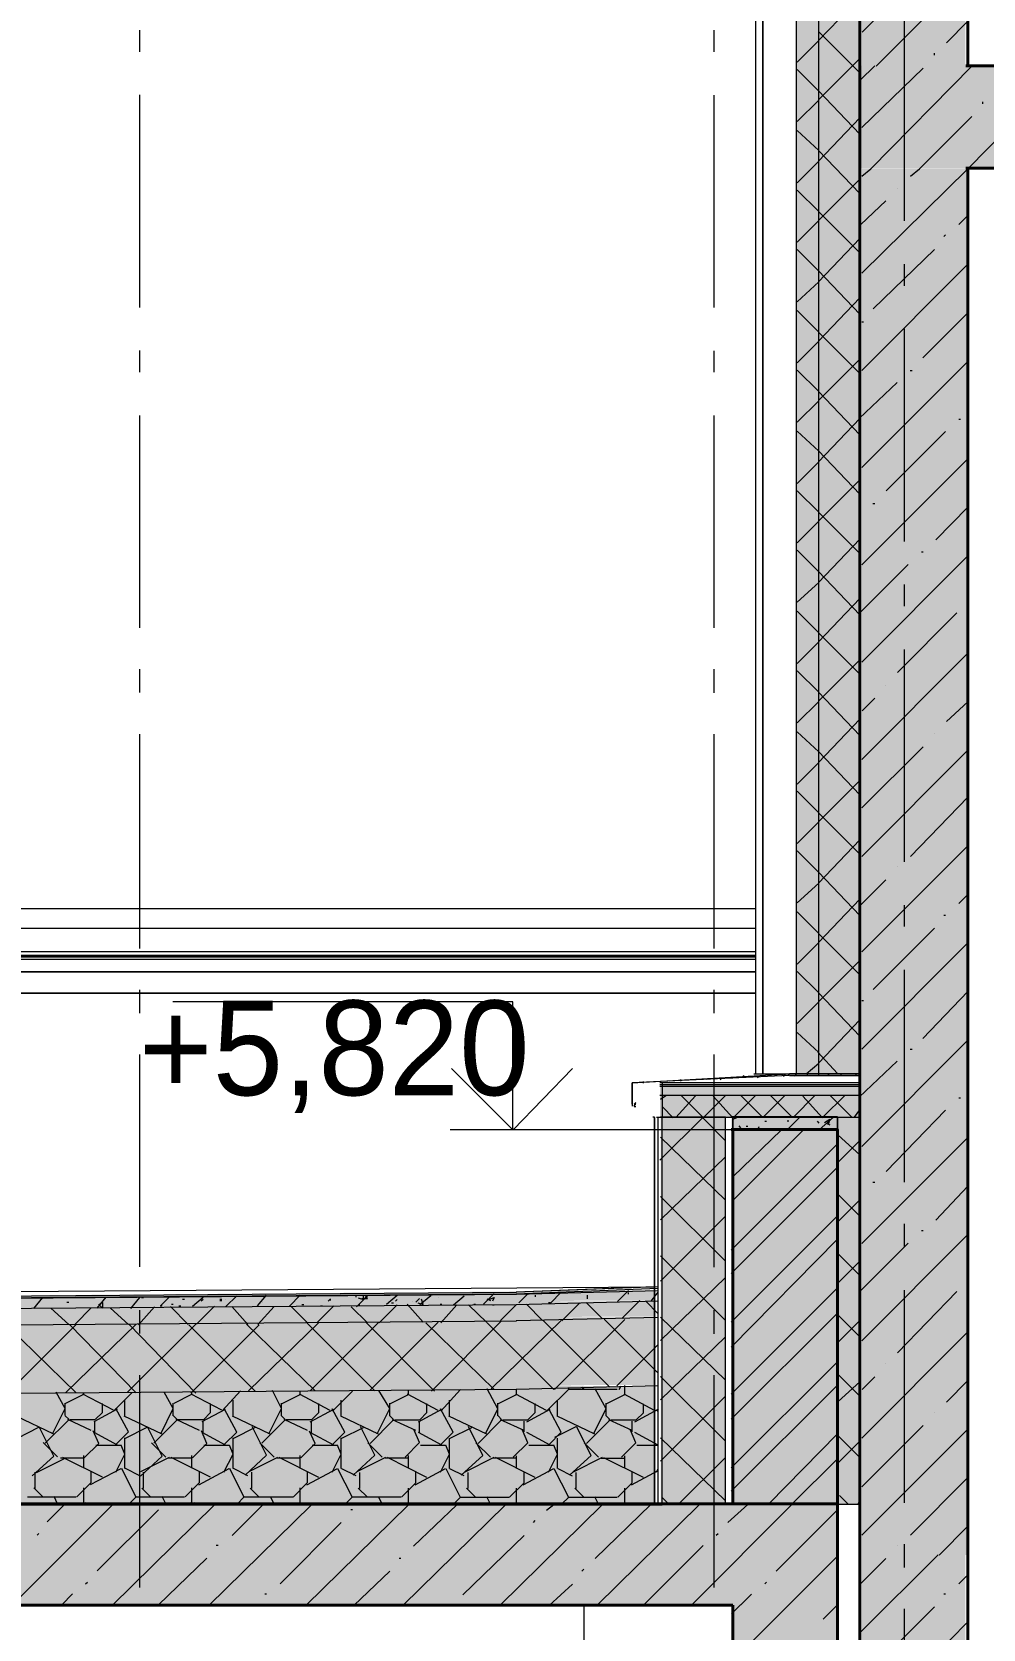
# Model space of a CAD drawing. Header units: millimetres. Extents: x -135211 to 49383, y -8033 to 228499.
# Drawn here: x -52845 to -50608, y 53300 to 57055 of the extents above; entities that cross this region are included whole.
import ezdxf

# ---------------------------------------------------------------- set-up
doc = ezdxf.new("R2010")
doc.units = ezdxf.units.MM
doc.layers.add('PDF _Геометрия', color=7, linetype='Continuous', true_color=0x1d1d1d)
doc.layers.add('PDF _Сплошная заливка', color=7, linetype='Continuous', true_color=0xffffff)
doc.layers.add('PDF _Текст', color=7, linetype='Continuous')

msp = doc.modelspace()

# ---------------------------------------------------------------- hatches: boundary and pattern name
at = {"layer": 'PDF _Сплошная заливка', "transparency": 33554559}
h = msp.add_hatch(color=256, dxfattribs=at)
h.paths.add_polyline_path([(-50650.1, 58935.9), (-50650.1, 60932.8), (-50893.6, 60932.8), (-50893.6, 58935.9)])
h.paths.add_polyline_path([(-50650.1, 58834.3), (-50893.6, 58834.3), (-50893.6, 56976), (-50650.1, 56976)])
h = msp.add_hatch(color=256, dxfattribs=at)
h.paths.add_polyline_path([(-93497.2, 56734.7), (-93497.2, 56975.8), (-103546.2, 56975.8), (-103546.2, 56734.7)])
h.paths.add_polyline_path([(-9652.8, 56734.7), (-9652.8, 56975.8), (-22999.7, 56975.8), (-22999.7, 56734.7)])
h.paths.add_polyline_path([(-23351, 56734.7), (-23351, 56975.8), (-26352.2, 56975.8), (-26352.2, 56734.7)])
h.paths.add_polyline_path([(-26398.8, 56734.7), (-26398.8, 56975.8), (-44097.3, 56975.8), (-44097.3, 56734.7)])
h.paths.add_polyline_path([(-45350.3, 56734.7), (-45350.3, 56975.8), (-50899.8, 56975.8), (-50899.8, 56734.7)])
for points in [[(-51617.8, 54095.9), (-51725.3, 54093.3), (-53325.4, 54080.6), (-53863, 54076.4), (-54929.7, 54067.9), (-55467.3, 54063.7), (-57067.4, 54051), (-57605, 54046.7), (-58671.7, 54038.3), (-59209.3, 54034), (-60809.4, 54021.3), (-61347, 54017.1), (-62413.8, 54008.6), (-63014.9, 54004.4), (-63014.9, 54008.6), (-63073.1, 54008.6), (-63073.1, 53983.2), (-62951.4, 53983.2), (-62909, 53979), (-62909, 53983.2), (-62346, 53987.5), (-60669.7, 54000.2), (-60106.7, 54004.4), (-58430.5, 54017.1), (-57867.5, 54021.3), (-56191.2, 54034), (-55628.2, 54038.3), (-53951.9, 54051), (-53388.9, 54055.2), (-51712.6, 54067.9), (-51543.2, 54072.1), (-51378.2, 54072.1), (-51378.2, 54095.9)], [(-51618, 54070.5), (-51725.3, 54067.9), (-52284, 54063.7), (-52847, 54059.4), (-53405.8, 54055.2), (-54531.8, 54046.7), (-55090.6, 54042.5), (-55653.6, 54038.3), (-56212.3, 54034), (-57338.3, 54025.6), (-57897.1, 54021.3), (-58460.1, 54017.1), (-59018.8, 54012.9), (-60144.8, 54004.4), (-60703.6, 54000.2), (-61266.6, 53995.9), (-61825.4, 53991.7), (-62388.4, 53987.5), (-63073.1, 53983.3), (-63073.1, 53945.1), (-63014.9, 53945.1), (-62951.4, 53940.9), (-62909, 53936.7), (-62909, 53940.9), (-52241.7, 54025.6), (-51712.6, 54029.8), (-51543.2, 54034), (-51378.2, 54034), (-51378.2, 54070.5)], [(-51618.5, 54032.4), (-51725.3, 54029.8), (-53325.4, 54017.1), (-53863, 54012.9), (-54929.7, 54004.4), (-55467.3, 54000.2), (-57067.4, 53987.5), (-57605, 53983.2), (-58671.7, 53974.8), (-59209.3, 53970.5), (-60809.4, 53957.8), (-61347, 53953.6), (-62413.8, 53945.1), (-63014.9, 53940.9), (-63014.9, 53945.1), (-63073.1, 53945.1), (-63073.1, 53784.3), (-63014.9, 53784.3), (-62955.6, 53780), (-62904.8, 53775.8), (-62904.8, 53780), (-57571.1, 53822.4), (-57042, 53826.6), (-52241.7, 53864.7), (-51712.6, 53868.9), (-51543.2, 53873.2), (-51378.2, 53873.2), (-51378.2, 54032.4)], [(-51618.6, 53871.5), (-51725.3, 53868.9), (-52792, 53860.5), (-53329.6, 53856.2), (-54396.3, 53847.8), (-54933.9, 53843.5), (-56000.7, 53835.1), (-56538.3, 53830.8), (-57605, 53822.4), (-58142.6, 53818.1), (-59209.3, 53809.7), (-59746.9, 53805.4), (-60813.7, 53797), (-61351.3, 53792.7), (-62418, 53784.3), (-63014.9, 53780), (-63014.9, 53784.3), (-63073.1, 53784.3), (-63073.1, 53593.8), (-51378.2, 53593.8), (-51378.2, 53871.5)]]:
    msp.add_hatch(color=256, dxfattribs=at).paths.add_polyline_path(points)
h = msp.add_hatch(color=256, dxfattribs=at)
h.paths.add_polyline_path([(-50650.1, 52776.8), (-50650.1, 53473.6), (-50893.6, 53473.6), (-50893.6, 52776.8)])
h.paths.add_polyline_path([(-50650.1, 52535.5), (-50893.6, 52535.5), (-50893.6, 48526.8), (-50650.1, 48526.8)])

# ---------------------------------------------------------------- linework, layer by layer
at = {"layer": 'PDF _Геометрия', "color": 7, "lineweight": 40}
for points in [[(-50649, 60933.7), (-45598.9, 60933.7), (-45598.9, 56975.8), (-50649, 56975.8)], [(-50898.4, 58834), (-50898.4, 56975.7), (-50898.4, 56734.4), (-50898.4, 53474.8), (-50898.4, 52776.4), (-50898.4, 52535.1), (-50898.4, 48526.3), (-50898.4, 48285), (-50898.4, 45156.7), (-50898.4, 44555.7)], [(-50643.9, 56974.6), (-50643.9, 58833.1)], [(-50649, 56734.5), (-45598.9, 56734.5), (-45598.9, 52776.5), (-50649, 52776.5)], [(-50643.9, 52775.1), (-50643.9, 53473.6), (-50643.9, 56733.3)], [(-51200.8, 53593.9), (-50951, 53593.9), (-50951, 54474.4), (-51200.8, 54474.4)], [(-51196.7, 54473.3), (-51196.7, 53592.8)], [(-98975, 44556.3), (-50951, 44556.3), (-50951, 45157.5), (-50951, 48285.7), (-50951, 48526.9), (-50951, 53356.8), (-50951, 53593.9), (-77399.3, 53593.9)], [(-77396.4, 53355.7), (-51196.7, 53355.7), (-51196.7, 48525.6), (-65293.5, 48525.6)]]:
    msp.add_lwpolyline(points, dxfattribs=at)
at = {"layer": 'PDF _Геометрия', "color": 7, "lineweight": 9}
for points in [[(-51144, 58833.2), (-51144, 54604)], [(-51128.2, 54605.4), (-51047.5, 54605.4), (-51047.5, 57653.2), (-51128.2, 57653.2), (-51047.5, 57653.2), (-51047.5, 58834.3)], [(-51045.8, 54604.9), (-50994.9, 54604.9), (-50994.9, 57652.8), (-51045.8, 57652.8), (-50994.9, 57652.8), (-50994.9, 58833.9)], [(-50995.8, 54605.1), (-50898.4, 54605.1), (-50898.4, 57653), (-50995.8, 57653), (-50898.4, 57653), (-50898.4, 58834)], [(-50793.1, 56610.8), (-50793.1, 57110.3)], [(-52591.8, 57008.6), (-52591.8, 57059.4)], [(-51240.6, 57008.4), (-51240.6, 57059.2)], [(-52591.8, 56407.4), (-52591.8, 56907)], [(-51240.6, 56407.3), (-51240.6, 56906.8)], [(-50793.1, 56458.3), (-50793.1, 56509.2)], [(-50793.1, 55857.2), (-50793.1, 56356.8)], [(-52591.8, 56255), (-52591.8, 56305.8)], [(-51240.6, 56254.8), (-51240.6, 56305.6)], [(-52591.8, 55653.9), (-52591.8, 56153.4)], [(-51240.6, 55653.7), (-51240.6, 56153.3)], [(-50793.1, 55704.8), (-50793.1, 55755.6)], [(-50793.1, 55103.7), (-50793.1, 55603.2)], [(-52591.8, 55501.5), (-52591.8, 55556.5)], [(-51240.6, 55501.3), (-51240.6, 55556.4)], [(-52591.8, 54900.3), (-52591.8, 55404.1)], [(-51240.6, 54900.2), (-51240.6, 55403.9)], [(-51144, 54993.5), (-53680, 54993.5)], [(-50793.1, 54951.3), (-50793.1, 55002.1)], [(-51144, 54947), (-53680, 54947)], [(-51144, 54891.9), (-53680, 54891.9)], [(-51144, 54879.2), (-53680, 54879.2)], [(-53680, 54875), (-51144, 54875)], [(-50793.1, 54350.1), (-50793.1, 54849.7)], [(-52591.8, 54748), (-52591.8, 54803)], [(-51240.6, 54747.8), (-51240.6, 54802.8)], [(-51714.4, 54473.6), (-51714.4, 54774.2), (-52514.3, 54774.2)], [(-52591.8, 54151.1), (-52591.8, 54650.6)], [(-51240.6, 54150.9), (-51240.6, 54650.4)], [(-50898.4, 54634.8), (-50898.4, 54634.8)], [(-51433.6, 54533.7), (-51433.6, 54584.4), (-51433.6, 54529.4)], [(-51368.5, 54503.5), (-50898.4, 54503.5), (-50898.4, 54554.3), (-50898.4, 54575.5), (-50898.4, 54579.7), (-50898.4, 54584), (-51368.5, 54584)], [(-50898.4, 54579.7), (-51368.5, 54579.7)], [(-50898.4, 54575.5), (-51368.5, 54575.5)], [(-51363.4, 54582.7), (-51363.4, 54578.4), (-51363.4, 54574.2), (-51363.4, 54553), (-51363.4, 54502.2)], [(-51147.7, 54605), (-51126.5, 54605)], [(-51065.1, 54601.3), (-51065.1, 54605.5)], [(-51063.5, 54600.9), (-50898.4, 54600.9), (-50898.4, 54605.1), (-51063.5, 54605.1)], [(-50898.4, 54605.1), (-50898.4, 54605.1)], [(-51428.8, 54529.3), (-51424.8, 54537.8), (-51428.8, 54533.6)], [(-51424.8, 54532.4), (-51428.8, 54532.4)], [(-51424.8, 54537.8), (-51424.8, 54537.8)], [(-50898.4, 54554.3), (-51368.5, 54554.3)], [(-51428.8, 54528.2), (-51424.8, 54528.2)], [(-51385, 53593.4), (-51380.9, 53593.4), (-51380.9, 54503.5), (-51385, 54503.5)], [(-51380.9, 54502.4), (-51380.9, 53592.2)], [(-51376.2, 53592.1), (-51372.2, 53592.1), (-51372.2, 54502.3), (-51376.2, 54502.3)], [(-51371.9, 53592), (-51363.4, 53592), (-51363.4, 54502.2), (-51371.9, 54502.2)], [(-51366.7, 53593), (-51214.2, 53593), (-51214.2, 54503.1), (-51366.7, 54503.1)], [(-51213.8, 53592.8), (-51196.7, 53592.8), (-51196.7, 54502.9), (-51213.8, 54502.9)], [(-51200.8, 54474.4), (-50951, 54474.4), (-50951, 54504), (-50951, 53593.9)], [(-50951, 54504), (-51200.8, 54504)], [(-51196.7, 54502.9), (-51196.7, 54473.3)], [(-50949.4, 54503.5), (-50898.4, 54503.5), (-50898.4, 53593.4), (-50898.4, 45156.7)], [(-51565.2, 54473.3), (-51861.7, 54473.3)], [(-51091.4, 54473.5), (-51713.6, 54473.5)], [(-51380.9, 54104.5), (-51380.9, 54472.8)], [(-51003.7, 54472.6), (-51088.4, 54472.6)], [(-50793.1, 54197.8), (-50793.1, 54252.8)], [(-63073.1, 53592.1), (-51372.2, 53592.1), (-51372.2, 53871.5), (-51372.2, 54032.4), (-51372.2, 54070.5), (-51372.2, 54095.9), (-51372.2, 54100.1), (-51372.2, 54104.4), (-51706.5, 54091.7)], [(-51705.6, 54091.4), (-62902.9, 54006.7)], [(-53646, 54087.5), (-51380.9, 54104.5), (-51706.8, 54091.8)], [(-50793.1, 53596.6), (-50793.1, 54096.2)], [(-52591.8, 53994.4), (-52591.8, 54049.5)], [(-51240.6, 53994.2), (-51240.6, 54049.2)], [(-52591.8, 53397.5), (-52591.8, 53897)], [(-51240.6, 53397.3), (-51240.6, 53896.9)], [(-50949.4, 53593.4), (-50898.4, 53593.4)], [(-50793.1, 53444.2), (-50793.1, 53499.3)], [(-52423.9, 53356.8), (-51547.7, 53356.8), (-51547.7, 48653.9)], [(-51196.7, 53355.7), (-51543.9, 53355.7)], [(-50951, 53356.8), (-50951, 45157.5)], [(-50793.1, 52843.1), (-50793.1, 53346.9)]]:
    msp.add_lwpolyline(points, dxfattribs=at)
for points in [[(-51126.5, 57652.9), (-51126.5, 54605), (-51126.5, 58833.9)], [(-51144, 54883.5), (-53680, 54883.5)], [(-53680, 54845.4), (-51144, 54845.4)], [(-53680, 54794.6), (-51144, 54794.6)], [(-50898.4, 54634.8), (-50898.4, 54605.1)], [(-51065.1, 54601.3), (-51433.5, 54584.4), (-51065.1, 54605.5)], [(-50898.4, 54584), (-50898.4, 54600.9)]]:
    msp.add_lwpolyline(points, close=True, dxfattribs=at)
at = {"layer": 'PDF _Геометрия', "lineweight": 9}
for points in [[(-50859.7, 56974.6), (-50643.9, 57190.5)], [(-50995.8, 57034.9), (-50898.4, 57136.5)], [(-50893.1, 57054.8), (-50863.3, 57084.5)], [(-50898.4, 56958.8), (-50995.8, 57056.1)], [(-50694.6, 57029.6), (-50643.9, 57080.4)], [(-51045.8, 56983.9), (-50994.9, 57034.8)], [(-50995.8, 56895.2), (-50898.4, 56992.6)], [(-50897.1, 56941.5), (-50863.3, 56975.4)], [(-50872.2, 56733.2), (-50635.2, 56974.5)], [(-50722.9, 57000.6), (-50722.9, 57004.9)], [(-50644.3, 56733.3), (-50407, 56974.6)], [(-50994.9, 56916.2), (-51045.8, 56967)], [(-50893.4, 56830.6), (-50749.2, 56970.2)], [(-50898.4, 56814.8), (-50995.8, 56916.4)], [(-51045.8, 56844.3), (-50994.9, 56895.1)], [(-50608.8, 56886.4), (-50608.8, 56890.6)], [(-50994.9, 56776.5), (-51045.8, 56823.1)], [(-50995.8, 56751.3), (-50898.4, 56852.9)], [(-50757.7, 56733.2), (-50635.2, 56856)], [(-51045.8, 56700.3), (-50994.9, 56751.1)], [(-50898.4, 56675.1), (-50995.8, 56776.7)], [(-50995.8, 56611.6), (-50898.4, 56709)], [(-50893.6, 56487.7), (-50643.9, 56733.3)], [(-50893.3, 56716.2), (-50872.1, 56733.2)], [(-50779.2, 56716.3), (-50758, 56733.3)], [(-50994.9, 56632.6), (-51045.8, 56683.4)], [(-50810.6, 56688.1), (-50810.6, 56688.1)], [(-50896.1, 56602.6), (-50837, 56657.7)], [(-51045.8, 56560.7), (-50994.9, 56611.4)], [(-50898.4, 56535.4), (-50995.8, 56632.8)], [(-50665.2, 56602.1), (-50643.9, 56623.2)], [(-50995.8, 56467.7), (-50898.4, 56569.3)], [(-50700.6, 56573.8), (-50696.6, 56578.1)], [(-50994.9, 56492.9), (-51045.8, 56543.7)], [(-50866.6, 56403.7), (-50722.9, 56543.5)], [(-50898.4, 56391.5), (-50995.8, 56493.1)], [(-50893.6, 56259.2), (-50643.9, 56508.9)], [(-51045.8, 56420.9), (-50994.9, 56467.5)], [(-50995.8, 56328), (-50898.4, 56429.6)], [(-50994.9, 56349), (-51045.8, 56399.8)], [(-50893.6, 56373.5), (-50889.6, 56373.5)], [(-50749.8, 56288.8), (-50643.9, 56394.6)], [(-50898.4, 56251.8), (-50995.8, 56349.2)], [(-51045.8, 56277), (-50994.9, 56327.8)], [(-50994.9, 56209.3), (-51045.8, 56260)], [(-50995.8, 56188.3), (-50898.4, 56285.7)], [(-50893.6, 56030.6), (-50643.9, 56280.3)], [(-50779.6, 56259.3), (-50775.5, 56259.3)], [(-50899.6, 56146.3), (-50810.6, 56230.9)], [(-51045.8, 56137.3), (-50994.9, 56188.1)], [(-50898.4, 56107.9), (-50995.8, 56209.5)], [(-50995.8, 56044.4), (-50898.4, 56146)], [(-50994.9, 56069.6), (-51045.8, 56116.1)], [(-50836.3, 55976), (-50696.6, 56115.7)], [(-50665.5, 56145), (-50661.5, 56145)], [(-51045.8, 55993.4), (-50994.9, 56044.2)], [(-50898.4, 55968.2), (-50995.8, 56069.8)], [(-50893.6, 55802), (-50643.9, 56051.7)], [(-50995.8, 55904.7), (-50898.4, 56002)], [(-50994.9, 55925.6), (-51045.8, 55976.4)], [(-50898.4, 55828.5), (-50995.8, 55925.8)], [(-50867.3, 55946.7), (-50863.3, 55946.7)], [(-50719.9, 55861.2), (-50643.9, 55937.4)], [(-51045.8, 55853.7), (-50994.9, 55904.5)], [(-50898.4, 55917.4), (-50898.4, 55917.4)], [(-50995.8, 55760.8), (-50898.4, 55862.4)], [(-50994.9, 55785.9), (-51045.8, 55836.8)], [(-50893.6, 55573.3), (-50643.9, 55823.1)], [(-50753.3, 55832.5), (-50749.2, 55832.5)], [(-50898.4, 55684.6), (-50995.8, 55786.2)], [(-50898.6, 55688.9), (-50784.3, 55803.1)], [(-51045.8, 55714), (-50994.9, 55760.6)], [(-50995.8, 55621), (-50898.4, 55722.6)], [(-50994.9, 55642), (-51045.8, 55692.8)], [(-50810, 55549.2), (-50670.3, 55688.9)], [(-51045.8, 55570.1), (-50994.9, 55620.9)], [(-50898.4, 55544.8), (-50995.8, 55642.3)], [(-50893.6, 55344.7), (-50643.9, 55594.5)], [(-50994.9, 55502.3), (-51045.8, 55553.1)], [(-50995.8, 55481.4), (-50898.4, 55578.7)], [(-50837, 55518.9), (-50837, 55518.9)], [(-51045.8, 55430.4), (-50994.9, 55481.1)], [(-50898.4, 55400.9), (-50995.8, 55502.5)], [(-50893.1, 55458.9), (-50863.3, 55488.5)], [(-50694.6, 55433.6), (-50643.9, 55480.2)], [(-50995.8, 55337.5), (-50898.4, 55439.1)], [(-50994.9, 55362.6), (-51045.8, 55409.2)], [(-50722.9, 55404.7), (-50722.9, 55404.7)], [(-50898.4, 55261.3), (-50995.8, 55362.9)], [(-50893.6, 55116.1), (-50643.9, 55365.9)], [(-50893.4, 55230.3), (-50749.2, 55374.2)], [(-51045.8, 55286.5), (-50994.9, 55337.2)], [(-50995.8, 55197.7), (-50898.4, 55295.1)], [(-50994.9, 55218.7), (-51045.8, 55269.5)], [(-50779.2, 55116.1), (-50643.9, 55255.8)], [(-50898.4, 55121.5), (-50995.8, 55218.9)], [(-51045.8, 55146.7), (-50994.9, 55197.5)], [(-50995.8, 55053.8), (-50898.4, 55155.4)], [(-50893.6, 54891.8), (-50643.9, 55141.6)], [(-50994.9, 55079), (-51045.8, 55129.8)], [(-50898.4, 54977.6), (-50995.8, 55079.2)], [(-50896.1, 55002.5), (-50837, 55061.7)], [(-50810.6, 55092.2), (-50810.6, 55092.2)], [(-51045.8, 55007), (-50994.9, 55053.6)], [(-50665.2, 55006.1), (-50643.9, 55027.2)], [(-50994.9, 54935.1), (-51045.8, 54985.9)], [(-50995.8, 54914.1), (-50898.4, 55015.7)], [(-50866.6, 54803.6), (-50722.9, 54947.5)], [(-50700.6, 54978), (-50696.6, 54978)], [(-51045.8, 54863.1), (-50994.9, 54913.9)], [(-50898.4, 54837.9), (-50995.8, 54935.3)], [(-50893.6, 54663.1), (-50643.9, 54912.9)], [(-50995.8, 54774.4), (-50898.4, 54871.8)], [(-50994.9, 54795.4), (-51045.8, 54846.2)], [(-50898.4, 54694), (-50995.8, 54795.6)], [(-50749.8, 54688.6), (-50643.9, 54798.6)], [(-51045.8, 54723.4), (-50994.9, 54774.2)], [(-50893.6, 54777.5), (-50889.6, 54777.5)], [(-50995.8, 54630.5), (-50898.4, 54732.1)], [(-50994.9, 54655.7), (-51045.8, 54702.2)], [(-50893.6, 54434.5), (-50643.9, 54684.3)], [(-50951, 54605.6), (-50997.4, 54656.4)], [(-50779.6, 54663.3), (-50775.5, 54663.3)], [(-51024.6, 54604.9), (-50994.9, 54630.3)], [(-50899.6, 54550.4), (-50810.6, 54635.1)], [(-50898.4, 54617.8), (-50898.4, 54617.8)], [(-51407.3, 54583.1), (-51407.3, 54587.3)], [(-51380.9, 54588.2), (-51380.9, 54588.2)], [(-51345.9, 54586.7), (-51345.9, 54586.7)], [(-51319.5, 54587.6), (-51319.5, 54591.8)], [(-51293.2, 54592.7), (-51293.2, 54592.7)], [(-51258.1, 54591.3), (-51258.1, 54591.3)], [(-51227, 54590.9), (-51223, 54595.2)], [(-51200.7, 54596.1), (-51196.7, 54596.1)], [(-51174.4, 54596.9), (-51170.4, 54601.2)], [(-51139.3, 54595.5), (-51135.3, 54599.7)], [(-51113, 54600.6), (-51109, 54600.6)], [(-51077.9, 54599.1), (-51073.9, 54603.4)], [(-51051.6, 54600), (-51047.5, 54604.3)], [(-51021.2, 54599.8), (-51021.2, 54604.1)], [(-50994.9, 54600.7), (-50994.9, 54604.9)], [(-50972.6, 54601.5), (-50968.6, 54605.7)], [(-50942.2, 54601.3), (-50942.2, 54605.5)], [(-50907.1, 54599.9), (-50907.1, 54604.1)], [(-51433.6, 54563.3), (-51433.6, 54567.5)], [(-51433.6, 54537.9), (-51433.6, 54537.9)], [(-51367.2, 54545.6), (-51354.6, 54554.1)], [(-51331.2, 54502.6), (-51284.4, 54553.4)], [(-51266.9, 54502.4), (-51317.7, 54553.3)], [(-51265, 54503.1), (-51214.2, 54553.9)], [(-51196.7, 54501.8), (-51243.5, 54552.6)], [(-51194.9, 54503.6), (-51144, 54554.4)], [(-51126.5, 54502.3), (-51177.4, 54553.1)], [(-51124.7, 54504), (-51073.9, 54554.8)], [(-51056.3, 54502.7), (-51107.2, 54553.5)], [(-51054.6, 54503.4), (-51003.7, 54554.2)], [(-50986.1, 54502.1), (-51032.5, 54552.9)], [(-50984.4, 54503.8), (-50933.5, 54554.6)], [(-50915.9, 54502.6), (-50966.9, 54553.4)], [(-50898.4, 54554.3), (-50898.4, 54554.3)], [(-50665.5, 54549), (-50661.5, 54549)], [(-51368.4, 54402), (-51266.9, 54503.6)], [(-51337.1, 54502), (-51362.7, 54527.4)], [(-51214.2, 54448), (-51269.1, 54503.1)], [(-51196.5, 54498.6), (-51187.9, 54502.9)], [(-51121.8, 54493.7), (-51117.7, 54493.7)], [(-51069.1, 54494.4), (-51065.1, 54494.4)], [(-51068.5, 54474.1), (-51038.8, 54503.7)], [(-50998.9, 54493.7), (-50994.9, 54489.5)], [(-50993.6, 54473.3), (-50959.8, 54503)], [(-50981.2, 54490.4), (-50968.6, 54498.8), (-50972.6, 54486.1)], [(-50911, 54503.5), (-50898.4, 54520.4)], [(-50836.3, 54375.8), (-50696.6, 54519.7)], [(-51214.2, 54308.4), (-51366.7, 54456.5)], [(-51199.4, 54304.7), (-51030, 54474)], [(-51197, 54363.3), (-51082.6, 54473.4), (-51082.6, 54477.6)], [(-51183.2, 54482.7), (-51179.1, 54478.5)], [(-51165.6, 54482.5), (-51161.6, 54482.5)], [(-51139.3, 54472.8), (-51135.3, 54481.2)], [(-51100.2, 54476.6), (-51100.2, 54472.4)], [(-50977.1, 54489.2), (-50968.6, 54485)], [(-50898.4, 54414.6), (-50949.4, 54461.2)], [(-50893.6, 54206), (-50643.9, 54455.7)], [(-51200.8, 54190.7), (-50951, 54440.5)], [(-50949.4, 54397.7), (-50898.4, 54448.5)], [(-51366.7, 54261.8), (-51214.2, 54410)], [(-51200.8, 54135.7), (-50951, 54385.5)], [(-50867.3, 54350.8), (-50863.3, 54350.8)], [(-51214.2, 54164.4), (-51366.7, 54316.8)], [(-50898.4, 54270.7), (-50949.4, 54321.5)], [(-50949.4, 54258), (-50898.4, 54308.8)], [(-50898.4, 54321.5), (-50898.4, 54321.5)], [(-50719.9, 54261), (-50643.9, 54341.4)], [(-51366.7, 54117.9), (-51214.2, 54270.3)], [(-51200.8, 54021.4), (-50951, 54271.2)], [(-50753.3, 54236.5), (-50749.2, 54236.5)], [(-51200.8, 53962.2), (-50951, 54216.2)], [(-50898.6, 54093), (-50784.3, 54207.3)], [(-50893.6, 53977.4), (-50643.9, 54227.1)], [(-51214.2, 54024.8), (-51366.7, 54177.1)], [(-50898.4, 54131), (-50949.4, 54181.8)], [(-50949.4, 54114.1), (-50898.4, 54164.9)], [(-51366.7, 53978.2), (-51214.2, 54126.3)], [(-52542.9, 54059.6), (-52521.6, 54080.7)], [(-52388.9, 54058.1), (-52363.6, 54083.5)], [(-52314.8, 54059.7), (-52293.4, 54085.1)], [(-52239.8, 54058.9), (-52214.5, 54084.4)], [(-52082.9, 54080), (-52082.9, 54084.2)], [(-52081.9, 54057.4), (-52056.5, 54082.8)], [(-52078.3, 54078.7), (-52065.3, 54074.5), (-52065.3, 54082.9)], [(-52069.5, 54076.7), (-52056.5, 54076.7), (-52060.5, 54085.1)], [(-52065, 54075.5), (-52056.5, 54084)], [(-52011.8, 54063.3), (-51986.4, 54084.4)], [(-51932.8, 54062.5), (-51907.4, 54083.7)], [(-51889.8, 54080.4), (-51889.8, 54080.4)], [(-51853.9, 54061.8), (-51828.4, 54083)], [(-51783.7, 54063.4), (-51758.2, 54088.8)], [(-51700.3, 54066.9), (-51679.3, 54088)], [(-51661.7, 54084.8), (-51661.7, 54080.6)], [(-51625.8, 54066.2), (-51600.3, 54091.5)], [(-51538.9, 54076.3), (-51538.9, 54080.6), (-51538.9, 54084.8)], [(-51467.9, 54070.1), (-51442.4, 54095.4)], [(-51442.4, 54087), (-51442.4, 54091.2)], [(-51389.2, 54070.5), (-51372.2, 54091.7)], [(-51200.8, 53852.1), (-50951, 54101.9)], [(-50810, 53949.1), (-50670.3, 54093)], [(-52841.1, 54053.6), (-52819.9, 54079)], [(-52758.5, 54016), (-52800.9, 54054.1)], [(-52762.9, 54068), (-52758.5, 54068)], [(-52743.9, 54016.7), (-52705.8, 54054.8)], [(-52692, 54054.4), (-52670.7, 54079.8)], [(-52618.1, 54015.8), (-52660.6, 54053.9)], [(-52613, 54053.7), (-52591.8, 54079.1)], [(-52594.8, 54015.2), (-52556.7, 54057.6)], [(-52587.4, 54079), (-52583, 54079)], [(-52543.6, 54059.7), (-52539.1, 54059.7)], [(-52477.7, 54015.7), (-52519.8, 54058)], [(-52517.3, 54063.7), (-52512.8, 54063.7)], [(-52499.7, 54059.3), (-52495.3, 54059.3)], [(-52490.9, 54075), (-52486.5, 54075)], [(-52467.9, 54058.8), (-52442.6, 54079.9)], [(-52458.4, 54016.2), (-52416.3, 54058.6)], [(-52447.1, 54071.5), (-52442.6, 54075.7)], [(-52403.2, 54075.3), (-52398.7, 54075.3)], [(-52403.2, 54072.2), (-52398.7, 54072.2)], [(-52390, 54075.2), (-52390, 54075.2)], [(-52337.3, 54015.5), (-52375.5, 54057.8)], [(-52314.1, 54016), (-52275.9, 54058.4)], [(-52302.2, 54067.1), (-52302.2, 54067.1)], [(-52196.9, 54019.5), (-52235.2, 54057.6)], [(-52210.2, 54063.1), (-52205.7, 54063.1)], [(-52173.8, 54021.2), (-52135.5, 54059.3)], [(-52166.3, 54059.6), (-52161.8, 54059.6)], [(-52148.8, 54071), (-52144.3, 54075.2)], [(-52144.3, 54076.4), (-52144.3, 54072.1)], [(-52056.5, 54019.4), (-52094.9, 54057.4)], [(-52078.1, 54061.8), (-52074.1, 54061.8)], [(-52028.7, 54019.8), (-51986.4, 54062.1)], [(-51999.6, 54066.4), (-51995.1, 54066.4)], [(-51990.3, 54070.6), (-51986.4, 54074.8)], [(-51924.9, 54021.5), (-51962.8, 54063.8)], [(-51951.3, 54070.3), (-51951.3, 54070.3)], [(-51942.2, 54068.2), (-51933.7, 54076.6)], [(-51937.4, 54066.9), (-51924.9, 54062.7), (-51928.9, 54075.4)], [(-51885.1, 54063.4), (-51881.1, 54063.4)], [(-51883.9, 54019.6), (-51846, 54061.9)], [(-51881.1, 54063.4), (-51881.1, 54063.4)], [(-51775.8, 54020.1), (-51818.2, 54062.4)], [(-51806.1, 54063.8), (-51802.1, 54063.8)], [(-51802.1, 54063.8), (-51802.1, 54063.8)], [(-51775.5, 54076.2), (-51767, 54072)], [(-51770.7, 54074.9), (-51758.2, 54079.2), (-51762.2, 54070.8)], [(-51762.2, 54062.3), (-51758.2, 54062.3)], [(-51743.6, 54024.8), (-51705.6, 54062.9)], [(-51644.2, 54025.4), (-51682.2, 54063.5)], [(-51630.6, 54067.6), (-51626.6, 54067.6)], [(-51599, 54024.5), (-51556.4, 54066.9)], [(-51547.7, 54066.8), (-51547.7, 54066.8)], [(-51503.8, 54029.4), (-51541.9, 54067.5)], [(-51458.2, 54029.8), (-51416, 54072.1)], [(-51372.2, 54040.9), (-51401.8, 54070.5)], [(-51200.8, 53792.8), (-50951, 54042.6)], [(-52901.9, 53855), (-52740.9, 54015.8)], [(-52740.9, 53855), (-52901.9, 54011.6)], [(-52765.7, 53856), (-52600.5, 54016.8)], [(-52600.5, 53854.8), (-52757.3, 54015.7)], [(-52621.2, 53855.8), (-52460.2, 54016.7)], [(-52460.2, 53854.6), (-52616.7, 54015.5)], [(-52319.8, 53858.6), (-52476.6, 54015.3)], [(-52471.8, 53854.3), (-52311, 54015.2)], [(-52179.4, 53859.6), (-52340.4, 54016.3)], [(-52335.7, 53859.6), (-52170.6, 54020.4)], [(-52039, 53859.5), (-52199.8, 54020.3)], [(-52191.1, 53859.4), (-52030.2, 54020.2)], [(-51898.6, 53859.2), (-52059.2, 54020.1)], [(-52050.5, 53860.3), (-51889.8, 54021.2)], [(-51758.2, 53863.3), (-51919.1, 54019.9)], [(-51905.6, 53858.9), (-51740.7, 54024)], [(-51617.8, 53863.1), (-51774.5, 54019.7)], [(-51765.5, 53864.1), (-51600.3, 54025)], [(-51486.2, 53868.4), (-51642.7, 54025)], [(-51616.2, 53862.7), (-51451.1, 54027.8)], [(-51372.2, 53901.2), (-51499.2, 54028.2)], [(-51214.2, 53885.1), (-51366.7, 54033.2)], [(-50898.4, 53987.1), (-50949.4, 54037.9)], [(-50949.4, 53974.4), (-50898.4, 54025.2)], [(-51469.6, 53871.5), (-51372.2, 53968.9)], [(-51366.7, 53838.5), (-51214.2, 53986.6)], [(-50893.6, 53748.8), (-50643.9, 53998.5)], [(-51214.2, 53741.1), (-51366.7, 53893.5)], [(-51200.8, 53678.6), (-50951, 53928.3)], [(-50898.4, 53847.4), (-50949.4, 53898.2)], [(-50893.1, 53862.8), (-50863.3, 53892.5)], [(-50837, 53923), (-50837, 53923)], [(-52796.9, 53759), (-52767.2, 53818.3), (-52788.5, 53856.4)], [(-52765.8, 53830.6), (-52723.4, 53851.8), (-52723.4, 53856)], [(-52651.8, 53813.7), (-52609.3, 53856.1)], [(-52542.5, 53758.9), (-52512.8, 53818.2), (-52534.1, 53856.3)], [(-52511, 53830.5), (-52468.9, 53851.6), (-52468.9, 53855.8)], [(-52397, 53813.6), (-52354.9, 53860.1)], [(-52288.1, 53758.8), (-52258.4, 53818), (-52279.7, 53860.4)], [(-52256.7, 53830.3), (-52214.5, 53851.5), (-52214.5, 53860)], [(-52138.4, 53812.2), (-52091.6, 53858.8)], [(-52033.3, 53758.7), (-52003.9, 53817.9), (-52029.3, 53860.3)], [(-52002.4, 53830.2), (-51960, 53851.4), (-51960, 53859.9)], [(-51883.6, 53812.1), (-51837.2, 53862.9)], [(-51778.9, 53758.5), (-51749.5, 53817.8), (-51774.9, 53864.4)], [(-51748.1, 53830.1), (-51705.6, 53851.2), (-51705.6, 53863.9)], [(-51633.3, 53813.2), (-51582.8, 53863.9)], [(-51583, 53864), (-51468.7, 53864)], [(-51582.8, 53862.8), (-51582.8, 53867)], [(-51547.7, 53863.6), (-51551.7, 53867.8)], [(-51524.6, 53758.4), (-51495, 53817.7), (-51520.6, 53864.2)], [(-51493.3, 53830), (-51451.1, 53851.1), (-51451.1, 53872.3)], [(-51463.9, 53862.8), (-51459.9, 53871.3)], [(-51200.8, 53623.5), (-50951, 53873.3)], [(-50949.4, 53834.7), (-50898.4, 53881.2)], [(-50694.6, 53833.4), (-50643.9, 53884.2)], [(-52767.2, 53801.4), (-52767.2, 53831)], [(-52653.2, 53814.1), (-52725.3, 53852.2)], [(-52699.3, 53787.5), (-52644.4, 53817.1)], [(-52696.3, 53792.1), (-52679.5, 53809), (-52679.5, 53830.2)], [(-52647.8, 53733.4), (-52618.1, 53763), (-52647.8, 53818.1)], [(-52626.9, 53800), (-52626.9, 53838.1)], [(-52512.8, 53801.3), (-52512.8, 53830.9)], [(-52398.7, 53814), (-52470.6, 53852.1)], [(-52441.9, 53791.9), (-52425.1, 53808.9), (-52425.1, 53830.1)], [(-52393.4, 53733.2), (-52363.6, 53762.9), (-52393.4, 53817.9)], [(-52372.4, 53799.9), (-52372.4, 53838)], [(-52258.4, 53801.1), (-52258.4, 53830.8)], [(-52144.3, 53813.9), (-52216.4, 53852)], [(-52187.5, 53791.8), (-52170.6, 53808.8), (-52170.6, 53829.9)], [(-52139, 53733.1), (-52109.2, 53762.7), (-52139, 53817.8)], [(-52118, 53799.8), (-52118, 53837.9)], [(-52003.9, 53801), (-52003.9, 53830.6)], [(-51889.8, 53813.8), (-51961.7, 53851.8)], [(-51933.1, 53791.7), (-51916.2, 53808.6), (-51916.2, 53829.8)], [(-51884.2, 53733), (-51854.7, 53762.6), (-51884.2, 53817.7)], [(-51863.5, 53799.6), (-51863.5, 53837.8)], [(-51749.5, 53800.9), (-51749.5, 53830.5)], [(-51635.4, 53813.6), (-51707.5, 53851.7)], [(-51678.7, 53791.6), (-51661.7, 53808.5), (-51661.7, 53829.7)], [(-51629.8, 53732.9), (-51600.3, 53762.5), (-51629.8, 53817.5)], [(-51609.1, 53799.6), (-51609.1, 53837.7)], [(-51495, 53800.8), (-51495, 53830.4)], [(-51380.9, 53813.5), (-51452.7, 53851.6)], [(-51424.3, 53791.4), (-51407.3, 53808.4), (-51407.3, 53829.6)], [(-51366.7, 53694.6), (-51214.2, 53846.9)], [(-52793.6, 53758.1), (-52882.4, 53800.5)], [(-52813.8, 53736.6), (-52758.5, 53791.6)], [(-52758.5, 53792.8), (-52766.9, 53801.3)], [(-52705.8, 53766.9), (-52760.6, 53792.3)], [(-52756.3, 53792.2), (-52697.1, 53792.2)], [(-52697.1, 53761.5), (-52697.1, 53786.8)], [(-52539.1, 53758), (-52628.2, 53800.4)], [(-52559, 53736.5), (-52504, 53791.5)], [(-52504, 53792.7), (-52512.4, 53801.2)], [(-52451.4, 53766.8), (-52506.4, 53792.2)], [(-52502.1, 53792.1), (-52442.6, 53792.1)], [(-52445, 53787.4), (-52390, 53817)], [(-52442.6, 53761.3), (-52442.6, 53786.7)], [(-52284.7, 53757.9), (-52373.5, 53800.2)], [(-52304.7, 53736.4), (-52249.6, 53791.4)], [(-52249.6, 53792.6), (-52258, 53801)], [(-52196.9, 53766.7), (-52252.1, 53792.1)], [(-52247.3, 53792), (-52188.2, 53792)], [(-52190.7, 53787.2), (-52135.5, 53816.9)], [(-52188.2, 53761.2), (-52188.2, 53786.6)], [(-52030.2, 53757.8), (-52118.9, 53800.1)], [(-52049.9, 53736.3), (-51995.1, 53791.3)], [(-51995.1, 53792.5), (-52003.6, 53800.9)], [(-51942.5, 53766.6), (-51997.3, 53791.9)], [(-51993, 53791.9), (-51933.7, 53791.9)], [(-51936, 53787.1), (-51881.1, 53816.8)], [(-51933.7, 53761.1), (-51933.7, 53786.4)], [(-51775.8, 53757.7), (-51864.7, 53800)], [(-51795.7, 53736.1), (-51740.7, 53791.2)], [(-51740.7, 53792.3), (-51749.2, 53800.8)], [(-51688, 53766.4), (-51743.1, 53791.8)], [(-51738.3, 53791.7), (-51679.3, 53791.7)], [(-51688, 53763.3), (-51688, 53788.7)], [(-51681.7, 53787), (-51626.6, 53816.7)], [(-51521.3, 53757.5), (-51610, 53799.9)], [(-51541.4, 53736), (-51486.2, 53791.1)], [(-51486.2, 53792.2), (-51494.8, 53800.7)], [(-51433.6, 53766.3), (-51488.8, 53791.7)], [(-51484, 53791.6), (-51424.8, 53791.6)], [(-51433.6, 53763.2), (-51433.6, 53788.6)], [(-51427.4, 53786.9), (-51372.2, 53816.5), (-51376.2, 53812.3)], [(-50722.9, 53808.8), (-50722.9, 53808.8)], [(-52879.5, 53748.8), (-52828.7, 53774.2)], [(-52844.4, 53659.6), (-52793.6, 53706.1), (-52827.6, 53773.9)], [(-52722.4, 53702.1), (-52688.3, 53736), (-52701.1, 53765.6)], [(-52644.4, 53732.4), (-52699.3, 53762.1)], [(-52626.9, 53677.3), (-52626.9, 53749.2)], [(-52625.2, 53748.7), (-52574.2, 53774.1)], [(-52590.1, 53659.5), (-52539.1, 53706), (-52572.8, 53773.8)], [(-52467.5, 53701.9), (-52433.8, 53735.8), (-52446.7, 53765.5)], [(-52390, 53732.3), (-52445, 53762)], [(-52372.4, 53677.2), (-52372.4, 53749.1)], [(-52370.4, 53748.6), (-52319.8, 53774)], [(-52344.1, 53661.8), (-52293.4, 53708.4), (-52327.2, 53776.1)], [(-52213.2, 53701.9), (-52179.4, 53735.7), (-52192.3, 53765.3)], [(-52135.5, 53732.2), (-52190.7, 53761.9)], [(-52118, 53677), (-52118, 53749)], [(-52116.1, 53748.5), (-52065.3, 53773.9)], [(-52089.8, 53661.7), (-52039, 53708.2), (-52072.9, 53776)], [(-51967.6, 53704.1), (-51933.7, 53738), (-51946.2, 53767.6)], [(-51881.1, 53732.1), (-51936, 53761.7)], [(-51863.5, 53676.9), (-51863.5, 53748.8)], [(-51861.8, 53748.3), (-51810.9, 53773.8)], [(-51835.5, 53661.5), (-51784.6, 53708.1), (-51818.5, 53775.8)], [(-51713.3, 53704), (-51679.3, 53737.9), (-51691.8, 53767.5)], [(-51626.6, 53732), (-51681.7, 53761.6)], [(-51615.8, 53750.6), (-51565.2, 53776)], [(-51609.1, 53676.8), (-51609.1, 53748.7)], [(-51580.7, 53661.4), (-51530.1, 53708), (-51564.2, 53775.7)], [(-51458.4, 53703.9), (-51424.8, 53737.8), (-51437.4, 53767.4)], [(-51422.9, 53731.9), (-51372.2, 53731.9), (-51427.4, 53761.5)], [(-51214.2, 53601.4), (-51366.7, 53749.6)], [(-51112, 53593.9), (-50951, 53759)], [(-50898.4, 53703.4), (-50949.4, 53754.2)], [(-50893.6, 53520.2), (-50643.9, 53769.9)], [(-50893.4, 53634.3), (-50749.2, 53778.2)], [(-52784.8, 53704.2), (-52818.8, 53738)], [(-52723.4, 53678.2), (-52723.4, 53707.8)], [(-52695, 53732.4), (-52635.6, 53732.4)], [(-52648.1, 53668.8), (-52626.9, 53711.1), (-52635.3, 53732.3)], [(-52530.3, 53704.1), (-52564, 53737.9)], [(-52468.9, 53678.1), (-52468.9, 53707.7)], [(-52440.7, 53732.2), (-52381.2, 53732.2)], [(-52393.7, 53668.7), (-52372.4, 53711), (-52380.8, 53732.2)], [(-52275.9, 53704), (-52309.7, 53737.8)], [(-52214.5, 53677.9), (-52214.5, 53707.6)], [(-52185.9, 53732.1), (-52126.7, 53732.1)], [(-52139.4, 53668.5), (-52118, 53710.9), (-52126.4, 53732.1)], [(-52021.5, 53703.8), (-52055.3, 53737.7)], [(-51960, 53677.8), (-51960, 53707.5)], [(-51931.7, 53732), (-51872.3, 53732)], [(-51884.5, 53668.4), (-51863.5, 53710.8), (-51872, 53731.9)], [(-51767, 53703.7), (-51801, 53737.6)], [(-51705.6, 53677.7), (-51705.6, 53707.3)], [(-51676.9, 53731.9), (-51617.8, 53731.9)], [(-51630.1, 53668.3), (-51609.1, 53710.6), (-51617.6, 53731.8)], [(-51512.6, 53703.6), (-51546.6, 53737.4)], [(-51451.1, 53677.6), (-51451.1, 53707.2)], [(-50949.4, 53690.8), (-50898.4, 53741.6)], [(-52837.4, 53630.4), (-52837.4, 53668.5)], [(-52834.9, 53667.8), (-52767.2, 53701.7)], [(-52778.2, 53702.4), (-52723.4, 53702.4)], [(-52679.5, 53656.6), (-52772.9, 53703.2)], [(-52739.9, 53610.3), (-52705.8, 53644.2), (-52705.8, 53669.6)], [(-52707.8, 53639.3), (-52635.6, 53677.3)], [(-52600.5, 53609.3), (-52634.2, 53677)], [(-52591.8, 53660), (-52625.4, 53676.9)], [(-52589.4, 53670.1), (-52521.6, 53704)], [(-52583, 53630.2), (-52583, 53668.4)], [(-52523.9, 53702.3), (-52468.9, 53702.3)], [(-52425.1, 53656.5), (-52518.2, 53703)], [(-52485.1, 53610.2), (-52451.4, 53644), (-52451.4, 53669.4)], [(-52453.1, 53639.1), (-52381.2, 53677.2)], [(-52346.1, 53609.1), (-52379.8, 53676.9)], [(-52337.3, 53659.8), (-52371.1, 53676.8)], [(-52334.7, 53670), (-52267.1, 53703.9)], [(-52328.5, 53630.1), (-52328.5, 53668.2)], [(-52269.6, 53702.2), (-52214.5, 53702.2)], [(-52170.6, 53656.3), (-52263.6, 53702.9)], [(-52230.7, 53610), (-52196.9, 53643.9), (-52196.9, 53669.3)], [(-52198.9, 53639), (-52126.7, 53677.1)], [(-52091.6, 53609), (-52125.5, 53676.7)], [(-52082.9, 53659.7), (-52116.7, 53676.7)], [(-52080.4, 53669.9), (-52012.7, 53703.7)], [(-52074.1, 53630), (-52074.1, 53668.1)], [(-52014.9, 53702), (-51960, 53702)], [(-51916.2, 53656.2), (-52009.4, 53702.8)], [(-51976.4, 53609.9), (-51942.5, 53643.8), (-51942.5, 53669.2)], [(-51944.2, 53638.9), (-51872.3, 53677)], [(-51837.2, 53608.9), (-51871.1, 53676.6)], [(-51828.4, 53659.6), (-51862.4, 53676.6)], [(-51826.2, 53669.7), (-51758.2, 53703.6)], [(-51819.6, 53629.9), (-51819.6, 53668)], [(-51760.6, 53701.9), (-51705.6, 53701.9)], [(-51661.7, 53656.1), (-51754.8, 53702.7)], [(-51722, 53609.8), (-51688, 53643.7), (-51688, 53669.1)], [(-51689.9, 53638.8), (-51617.8, 53676.9)], [(-51582.8, 53608.8), (-51616.8, 53676.5)], [(-51574, 53659.5), (-51608, 53676.4)], [(-51571.5, 53669.6), (-51503.8, 53703.5)], [(-51565.2, 53629.8), (-51565.2, 53667.9)], [(-51506.3, 53701.8), (-51451.1, 53701.8)], [(-51407.3, 53656), (-51500.6, 53702.5)], [(-51467.2, 53609.7), (-51433.6, 53643.5), (-51433.6, 53669)], [(-51435.4, 53638.7), (-51372.2, 53672.6)], [(-51376.2, 53668.4), (-51372.2, 53676.8)], [(-51324.4, 53593), (-51214.2, 53703)], [(-51057, 53593.9), (-50951, 53699.7)], [(-52819.9, 53610.2), (-52841.1, 53631.4)], [(-52727.8, 53593.6), (-52723.4, 53597.8), (-52723.4, 53631.6)], [(-52565.4, 53610.1), (-52586.7, 53631.3)], [(-52473.4, 53593.4), (-52468.9, 53597.6), (-52468.9, 53631.5)], [(-52311, 53610), (-52332.3, 53631.2)], [(-52219, 53593.3), (-52214.5, 53597.5), (-52214.5, 53631.4)], [(-52056.5, 53609.9), (-52078, 53631)], [(-51964, 53593.1), (-51960, 53597.4), (-51960, 53631.3)], [(-51802.1, 53609.7), (-51823.1, 53630.9)], [(-51709.6, 53593), (-51705.6, 53597.3), (-51705.6, 53631.1)], [(-51547.7, 53609.6), (-51568.7, 53630.8)], [(-51455.2, 53592.9), (-51451.1, 53597.1), (-51451.1, 53631)], [(-50779.2, 53520.2), (-50643.9, 53655.6)], [(-52890.4, 53357), (-52653.2, 53594)], [(-52855.5, 53610.7), (-52740.9, 53610.7)], [(-52809.7, 53551.6), (-52767.2, 53594)], [(-52784.8, 53594.1), (-52793.2, 53611)], [(-52714.6, 53592.2), (-52719, 53596.5)], [(-52617.4, 53593.5), (-52600.5, 53610.5)], [(-52600.9, 53610.5), (-52486.5, 53610.5)], [(-52530.3, 53594), (-52538.8, 53611)], [(-52460.2, 53592.2), (-52464.6, 53596.4)], [(-52429.2, 53354.8), (-52188.2, 53591.8)], [(-52374.2, 53519.8), (-52302.2, 53591.8)], [(-52363, 53593.4), (-52346.1, 53610.3)], [(-52346.3, 53610.4), (-52232, 53610.4)], [(-52275.9, 53593.9), (-52284.3, 53610.8)], [(-52205.7, 53592), (-52210.2, 53596.3)], [(-52201.3, 53354.9), (-51960, 53592)], [(-52108.6, 53593.2), (-52091.6, 53610.2)], [(-52091.7, 53610.2), (-51977.6, 53610.2)], [(-52021.5, 53593.7), (-52029.9, 53610.7)], [(-51973.3, 53355.1), (-51731.9, 53592.1)], [(-51951.3, 53591.9), (-51955.2, 53596.1)], [(-51947.8, 53494.7), (-51846, 53592)], [(-51854.2, 53593.1), (-51837.2, 53610.1)], [(-51837.6, 53610.1), (-51723.1, 53610.1)], [(-51767, 53593.6), (-51775.5, 53610.6)], [(-51744.9, 53355.2), (-51503.8, 53592.2)], [(-51696.8, 53591.8), (-51700.8, 53596)], [(-51634.9, 53579.5), (-51617.8, 53592.2)], [(-51599.8, 53593), (-51582.8, 53609.9)], [(-51583, 53610), (-51468.7, 53610)], [(-51512.6, 53593.5), (-51521.1, 53610.4)], [(-51520.7, 53465.3), (-51389.7, 53592.3)], [(-51516.9, 53355.3), (-51275.7, 53592.4)], [(-51442.4, 53591.7), (-51446.4, 53595.9)], [(-51345.9, 53591.9), (-51362.9, 53608.8)], [(-51293.2, 53356.7), (-51056.3, 53593.7)], [(-51208.4, 53550.1), (-51161.6, 53592.4)], [(-50924.7, 53592.5), (-50945.9, 53613.7)], [(-50902.4, 53593.4), (-50898.4, 53601.8)], [(-52691.9, 53436.4), (-52547.9, 53580.3)], [(-52657.7, 53354.6), (-52416.3, 53591.7)], [(-52095.6, 53580.6), (-52091.6, 53580.6)], [(-51665.7, 53550.3), (-51661.7, 53554.5)], [(-51094.8, 53436.1), (-50951, 53580)], [(-52833.1, 53520.2), (-52828.7, 53524.5)], [(-52261.7, 53406.1), (-52118, 53550)], [(-51832.1, 53380), (-51688, 53519.7)], [(-51235.8, 53520), (-51231.8, 53524.2)], [(-50711.8, 53473.6), (-50643.9, 53541.3)], [(-52412, 53496.6), (-52407.5, 53496.6)], [(-51406.6, 53356.4), (-51266.9, 53496.1)], [(-50810.6, 53496.4), (-50810.6, 53496.4)], [(-52548.3, 53356), (-52433.8, 53466.1)], [(-51981.6, 53466.3), (-51977.6, 53466.3)], [(-51065.1, 53356.8), (-50951, 53471.1)], [(-50896.3, 53292.2), (-50714.1, 53474.2)], [(-50896.1, 53406.6), (-50837, 53465.8)], [(-52719, 53406), (-52714.6, 53410.2)], [(-52088.6, 53355.3), (-52003.9, 53435.8)], [(-51629.1, 53354.7), (-51574, 53405.5)], [(-51551.7, 53436), (-51547.7, 53440.3)], [(-51121.8, 53405.8), (-51117.7, 53410)], [(-50665.2, 53405.8), (-50643.9, 53427)], [(-52774.9, 53356.7), (-52749.7, 53382.1)], [(-52297.9, 53382.4), (-52293.4, 53382.4)], [(-51178, 53356.4), (-51152.8, 53381.9)], [(-50700.6, 53382.1), (-50696.6, 53382.1)], [(-51200.6, 53221.3), (-51065.1, 53356.8)], [(-51200.3, 53335.5), (-51179.1, 53356.7)], [(-50984.8, 53323), (-50951, 53356.8)], [(-50951, 53356.8), (-50951, 53356.8)], [(-50866.6, 53207.6), (-50722.9, 53351.6)], [(-50893.6, 53062.9), (-50643.9, 53316.9)]]:
    msp.add_lwpolyline(points, dxfattribs=at)
at = {"layer": 'PDF _Геометрия', "color": 7, "lineweight": 18}
for points in [[(-51714.4, 54473.6), (-51858.3, 54617.6)], [(-51713.7, 54473.4), (-51574, 54617.4)]]:
    msp.add_lwpolyline(points, dxfattribs=at)
at = {"layer": 'PDF _Геометрия', "color": 7, "lineweight": 20}
for points in [[(-62902.9, 53998.3), (-51705.6, 54087.2), (-62902.9, 54002.5)], [(-51372.2, 54100.1), (-51706.5, 54087.4), (-51372.2, 54095.9)], [(-51705.6, 54061.8), (-62902.9, 53977.1)], [(-51372.2, 54070.5), (-51706.5, 54062.1)], [(-51705.6, 54023.7), (-62902.9, 53934.8)], [(-51372.2, 54032.4), (-51706.5, 54024)], [(-51705.6, 53862.8), (-62898.9, 53773.9)], [(-51372.2, 53871.5), (-51706.5, 53863.1)]]:
    msp.add_lwpolyline(points, dxfattribs=at)
at = {"layer": 'PDF _Геометрия', "lineweight": 9}
msp.add_lwpolyline([(-52679.5, 54067.2), (-52679.5, 54054.5), (-52687.9, 54063)], close=True, dxfattribs=at)
at = {"layer": 'PDF _Сплошная заливка', "lineweight": 5, "transparency": 33554559}
for points in [[(-51045.8, 57652.8), (-50994.9, 57652.8), (-51045.8, 54604.9), (-50994.9, 54604.9)], [(-50995.8, 57653), (-50898.4, 57653), (-50995.8, 54605.1), (-50898.4, 54605.1)], [(-50893.6, 56733.3), (-50643.9, 56733.3), (-50893.6, 53473.6), (-50643.9, 53473.6)], [(-51368, 54575.5), (-50898.4, 54575.5), (-51368, 54554.3), (-50898.4, 54554.3)], [(-51368, 54554.3), (-50898.4, 54554.3), (-51368, 54503.5), (-50898.4, 54503.5)], [(-51366.7, 54503.1), (-51214.2, 54503.1), (-51366.7, 53593), (-51214.2, 53593)], [(-51200.8, 54504), (-50951, 54504), (-51200.8, 54474.4), (-50951, 54474.4)], [(-50949.4, 54503.5), (-50898.4, 54503.5), (-50949.4, 53593.4), (-50898.4, 53593.4)], [(-51200.8, 54474.4), (-50951, 54474.4), (-51200.8, 53593.9), (-50951, 53593.9)], [(-77649.1, 53593.9), (-50951, 53593.9), (-77649.1, 53356.8), (-50951, 53356.8)], [(-51200.8, 53356.8), (-50951, 53356.8), (-51200.8, 48526.9), (-50951, 48526.9)]]:
    msp.add_solid(points, dxfattribs=at)

# ---------------------------------------------------------------- texts
at = {"layer": 'PDF _Текст', "insert": (-52594, 54645.5), "char_height": 222.7, "attachment_point": 4, "style": ''}
msp.add_mtext('+5,820', dxfattribs=at)

doc.saveas('drawing.dxf')
